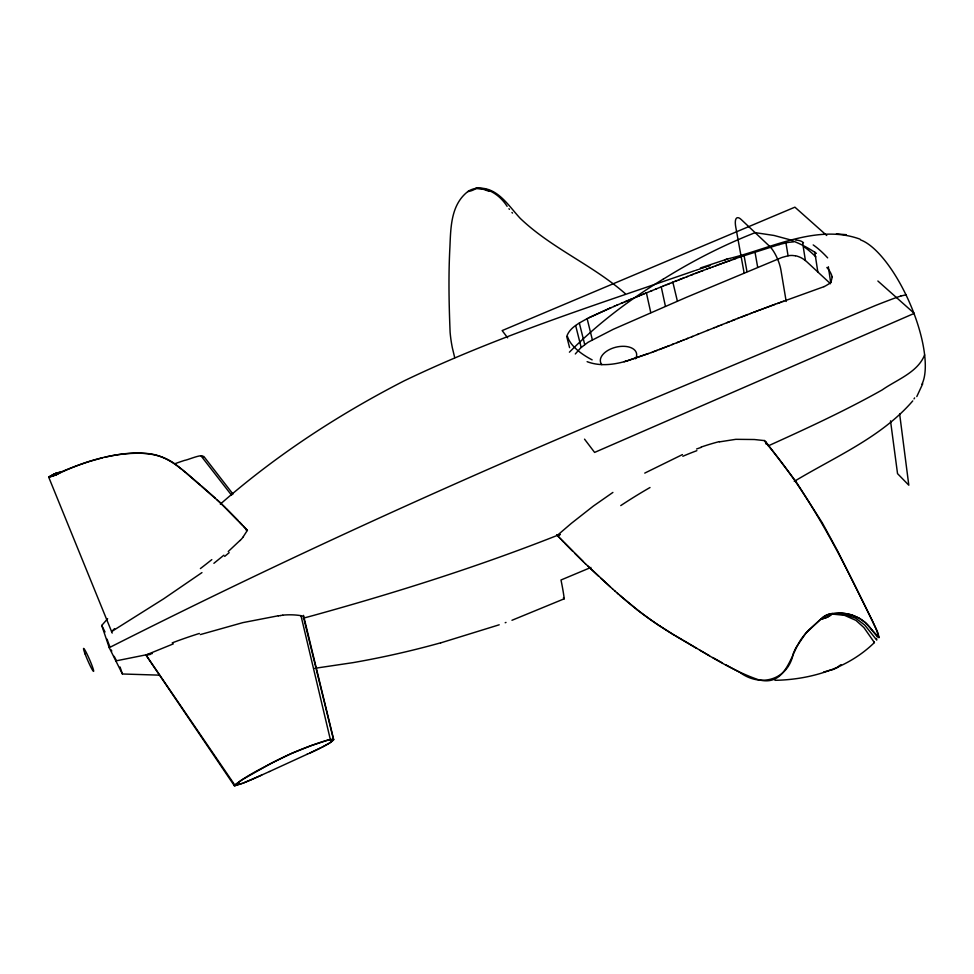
<?xml version="1.0" encoding="UTF-8"?>
<svg xmlns="http://www.w3.org/2000/svg" width="974" height="974" viewBox="0 0 974 974"><rect width="100%" height="100%" fill="white"/><g stroke="black" fill="none" stroke-linecap="round" stroke-linejoin="round"><path stroke-width="1.46" d="M924.63 354.901C917.715 372.543 896.713 379.677 882.176 389.929C845.322 410.663 806.874 428.377 768.376 445.812L764.188 440.577L754.4 439.517L735.833 439.323L719.433 441.879M922.731 383.756L916.79 396.576M321.956 747.192L328.421 743.734A45.364 33.079 -25.3 0 0 329.955 742.833L333.668 739.57L303.498 615.373M203.116 457.208C204.09 452.703 188.14 459.947 184.622 460.373A171.18 132.683 -23 0 0 174.784 463.794L174.37 463.527A61.362 49.504 -19.6 0 0 156.132 455.284C139.258 451.169 121.58 453.36 104.875 457.244M793.335 653.384C788.404 679.438 761.291 687.985 740.094 672.559M793.518 652.933L795.551 648.477M307.053 754.302C329.687 744.562 350.141 731.547 312.313 745.195M246.568 529.503L247.043 530.879L243.269 536.674M796.014 647.588L805.729 633.356L819.378 620.365M914.623 397.891L914.026 398.914M831.017 281.912L832.246 276.993M575.305 353.976L580.687 347.901L588.04 342.288L613.194 329.334L686.366 297.338L781.525 257.623A58.44 32.812 -10.2 0 1 782.67 257.258L788.063 255.785A11.42 6.307 -10.5 0 1 792.653 255.492L795.308 255.797M912.748 400.911C881.263 437.484 834.84 456.867 794.273 481.387M159.529 675.152L122.407 673.984L109.222 647.673L101.746 625.442L107.639 618.709M240.018 540.436L228.245 551.528M871.693 629.861C863.366 617.029 847.185 611.234 832.307 613.535L830.725 615.032A14.147 9.74 -8.5 0 1 826.889 617.346A14.744 10.154 -8.5 0 0 831.82 614.034L844.458 615.312L855.927 620.377L863.914 627.56L874.409 642.584L874.128 641.671M621.168 596.465A524 309.72 -3.9 0 0 673.387 634.646C701.304 650.169 727.955 669.15 758.222 679.657C785.933 687.23 789.951 656.013 801.054 639.334A57.697 33.42 -35.7 0 1 808.858 629.91L823.505 616.907A14.379 9.971 -8 0 1 829.811 614.01L841.402 613.243A60.157 40.287 -35.9 0 1 852.177 615.105L859.238 618.173L865.411 622.654L878.852 637.544L876.454 629.667M114.591 628.62L111.584 631.578L163.766 598.742L201.959 572.602M569.413 352.186C597.476 323.94 629.289 299.724 663.294 279.088M840.976 664.682L837.689 666.971M489.167 191.354L482.921 189.151L475.604 188.42A10.799 5.442 -15.8 0 0 467.837 191.561C450.792 204.82 450.779 227.526 449.915 247.043C448.381 275.411 448.953 303.888 450.11 332.256A460.97 251.182 -7.8 0 0 452.374 347.925L454.712 357.665M559.064 537.344L557.25 535.432L571.336 523.367L593.434 506.017L612.902 492.43M220.319 504.142C275.971 455.394 338.355 414.632 404.125 380.871C497.629 335.908 596.867 304.594 694.73 270.675M874.372 642.584C848.062 668.322 811.123 679.682 774.927 680.315M223.874 555.204L213.89 563.313M820.327 619.622L826.889 617.346A14.306 9.85 -8.5 0 1 825.404 617.918A15.304 10.531 -8.5 0 1 823.834 618.38A16.911 11.627 -8.5 0 1 822.153 618.746A18.53 12.735 -8.5 0 1 821.277 618.892M587.407 318.51C579.554 322.918 569.778 327.374 566.722 336.48L569.583 347.645M112.205 633.088L48.7 477.138L49.455 476.651A21.988 11.992 -24.4 0 1 50.21 476.189A21.075 11.493 -24.4 0 1 50.965 475.738A20.308 11.067 -24.4 0 1 51.732 475.312A19.675 10.714 -24.4 0 1 52.511 474.91A19.163 10.434 -24.4 0 1 53.29 474.521L54.069 474.168A18.53 10.093 -24.4 0 1 54.848 473.827L61.325 471.866A248.711 189.26 -20.3 0 1 90.119 461.238L102.404 457.841M644.739 473.108L682.445 454.59M109.222 647.673C271.454 565.602 436.912 490.007 604.379 419.258L875.565 305.471A208.046 20.661 -25.3 0 1 882.359 302.804L890.187 299.809A77.226 8.011 -25.6 0 1 900.792 296.023M58.111 472.646A18.786 10.227 -24.4 0 0 53.29 474.521L49.455 476.651A23.047 12.565 -24.4 0 0 48.7 477.138L56.078 474.801A18.141 9.752 -24.2 0 0 56.857 474.435C84.02 461.347 114.384 451.851 144.858 453.409C167.735 453.969 183.782 471.233 200.206 484.821M320.823 747.752L309.72 753.072M610.065 308.125L589.1 317.682M589.952 317.268L587.127 318.644L592.326 339.683M590.804 316.867L609.432 308.393M823.992 286.673L782.719 301.575M56.078 474.801L56.857 474.435M251.523 779.65L269.555 771.505M269.494 771.53L307.236 754.217M261.702 775.109L243.208 783.084L234.271 785.628L145.674 654.638M241.978 783.546L235.221 785.641L145.99 655.003L173.311 643.875M610.71 307.845L617.492 304.923M609.858 308.21L610.929 307.747M54.069 474.168L54.848 473.827A18.396 10.02 -24.4 0 1 57.235 472.926M613.766 306.518L614.691 306.116M250.878 779.931L243.001 783.157M616.554 305.325L623.104 302.537M590.938 567.44L560.987 580.005A232.177 33.615 66.9 0 1 564.25 598.815M621.229 303.328L631.262 299.128M626.842 300.966L627.767 300.576M624.979 301.745L625.905 301.356M628.936 300.089L651.971 290.629M635.912 297.192L637.081 296.717M633.587 298.154L634.756 297.679M638.25 296.23L639.407 295.755M642.901 294.318L644.07 293.844M640.575 295.28L641.744 294.793M645.238 293.369L646.407 292.894L650.766 312.593M656.61 288.742L651.046 291.007M655.685 289.12L663.221 286.076M664.95 285.382L667.239 284.469M662.977 286.173L665.193 285.285M691.65 336.809L698.419 334.094M707.355 330.503L714.782 327.52M697.457 334.484L707.879 330.283M668.261 284.055L669.795 283.446M666.727 284.676L668.773 283.848M687.766 338.355L682.884 340.303M716.633 326.777L722.124 324.586M686.548 338.842L692.611 336.42M714.246 327.727L717.412 326.473M671.841 282.63L675.639 281.121M672.352 282.423L669.284 283.653M671.865 344.662L681.666 340.79M721.344 324.902L729.55 321.651M680.449 341.277L684.113 339.816M718.203 326.156L718.982 325.84M674.885 281.425L677.161 280.524M672.864 282.229L677.393 301.161M726.835 322.723L738.669 318.072M676.772 342.726L679.219 341.764M678.671 279.928L693.196 274.266M676.406 280.829L680.948 279.039M681.703 278.734L682.457 278.442M734.116 319.862L735.248 319.411M673.095 344.175L667.19 346.488M731.827 320.75L732.972 320.312M560.074 534.312C479.744 566.186 397.209 592.253 313.945 615.312A993.139 435.122 -18.1 0 1 303.328 618.186A5.138 3.847 -5.1 0 0 303.754 617.553M683.224 278.15L683.979 277.846M737.537 318.522L743.235 316.307M669.406 345.624L661.224 348.789M686.597 276.823L687.693 276.397M740.958 317.195L747.935 314.492M691.004 275.118L699.807 271.746M744.367 315.868L746.644 314.992M666.204 346.866L659.228 349.556M695.399 273.426L696.507 273M747.496 314.663L750.491 313.518M697.603 272.586L707.234 268.934M751.344 313.19L753.986 312.179M750.065 313.677L751.77 313.031M700.903 271.32L703.106 270.492M753.474 312.374L754.996 311.802M660.226 349.167L653.225 351.821M756.518 311.23L758.539 310.463M755.507 311.607L757.017 311.035M754.485 311.997L756.007 311.412M656.22 350.689L657.219 350.311M706.82 269.092L709.291 268.154M759.05 310.268L760.572 309.695M758.04 310.645L759.55 310.073M708.877 268.313L710.679 267.643M761.071 309.513L766.867 307.346M760.061 309.89L761.583 309.318M655.222 351.066L651.07 352.612M710.192 267.826L713.126 266.73M764.748 308.137L775.304 304.241M762.642 308.928L763.689 308.527M716.06 265.634L712.639 266.913M511.971 620.28L564.238 598.791L563.374 597.914M716.547 265.452L730.804 260.277M715.573 265.817L717.034 265.281M767.914 306.956L770.032 306.177M651.302 352.527L628.4 360.441M718.556 264.721L721.612 263.601M771.091 305.787L779.882 302.585M722.635 263.224L727.736 261.373M648.526 353.55L627.086 360.855M777.422 303.486L783.656 301.246M696.593 449.002L701.146 447.383M780.357 302.427L781.306 302.086M728.759 261.008L736.137 258.39M831.053 669.917L823.578 672.097M732.838 259.547L733.86 259.194M506.005 622.435L505.202 622.715M311.79 745.39L291.676 753.365L271.612 763.044L241.796 779.918L234.198 785.507L235.221 785.641M735.224 258.707L740.69 256.795M739.777 257.112L778.957 244.62M499.212 624.797L440.674 642.889M724.875 259.851L727.87 258.853C769.57 249.125 816.784 223.29 860.054 239.166M700.452 267.96L727.87 258.853M695.753 270.334L697.786 269.664M698.796 269.335L700.83 268.666M704.908 267.339L706.941 266.681M701.852 268.337L703.885 267.667M707.952 266.34L709.985 265.683M900.707 296.072L905.966 294.818M200.315 634.585L242.83 622.63L278.333 615.763M628.072 360.55L625.771 361.257M626.757 360.952C614.034 364.8 599.777 366.541 587.115 361.671M625.442 361.354L624.115 361.744M557.25 535.432L560.026 534.787M152.248 653.591L115.857 660.908M150.215 654.479L145.99 655.003M314.809 668.31L353.038 662.637A865.436 800.202 8 0 0 440.662 642.828M280.622 615.483L282.777 615.251M832.076 613.79L845.31 614.533L855.878 618.295L864.815 625.15L876.746 640.088L876.503 638.408M793.566 241.856L788.891 242.331A10.337 1.985 -12.3 0 0 785.945 242.806M476.164 188.323C497.008 185.912 508.136 205.441 520.238 218.371C551.528 248.297 592.789 265.074 625.271 293.661M475.884 188.372C488.924 187.458 500.356 195.774 507.113 206.33M246.215 530.282L247.299 530.306M846.236 234.673L836.41 233.906M333.595 739.436L327.215 740.35L310.718 745.767A206.318 139.075 -25.6 0 0 277.054 760.341C262.542 768.048 246.714 775.292 234.284 785.641M739.266 672.109L738.024 671.439M737.61 671.22L725.691 664.731M722.428 662.929L712.712 657.523M709.486 655.721L699.904 650.255M696.727 648.428L683.346 640.588M682.567 640.125L679.45 638.262M678.671 637.8L675.566 635.925M674.787 635.462L659.69 625.892M174.809 463.843L177.11 465.633M637.398 609.882L619.744 595.272M177.524 465.962L178.96 467.13M179.374 467.459L181.821 469.456M182.637 470.125L185.876 472.792M186.691 473.461L220.234 502.694L247.457 530.465M201.764 486.16L215.498 498.311M621.132 596.49L614.959 591.048M617.346 593.154L618.539 594.213M826.731 235.489L794.906 207.17L502.158 330.588L507.649 337.832M877.878 281.011L914.245 313.372L594.603 452.411L584.534 439.152M612.5 588.856L615.349 591.401M612.585 588.929L585.35 563.678M610.235 586.823L600.995 578.41M830.505 283.738L805.388 260.46L802.686 243.281M216.983 499.674L225.712 507.929M598.73 576.316L587.626 565.87M585.459 563.788L556.629 534.775M583.304 561.706L574.843 553.402M226.418 508.623L238.167 520.542M572.761 551.333L564.603 543.066M563.678 542.116L561.828 540.205M559.989 538.293L560.902 539.255M239.507 521.954L242.185 524.779M243.512 526.191L246.276 529.186M511.959 212.454L512.482 213.087M765.771 441.746L796.099 481.765L822.433 523.099L837.81 551.345L872.509 621.059L877.891 632.808L879.072 637.58L877.136 636.448L871.815 630.02M768.34 445.739C811.987 497.97 842.376 559.259 871.913 620.085M231.617 495.279L201.034 455.881M508.952 208.728L509.439 209.349M203.797 456.404L232.993 494.086M101.746 625.442L105.022 631.992M872.083 620.438L876.198 629.094M120.045 666.995L122.407 673.984M330.356 739.57L300.99 615.751M575.646 325.572L581.174 347.462M579.323 323.051L584.729 344.577M303.547 617.431L333.595 739.936M661.249 286.867L665.425 306.286M744.075 255.614L746.961 271.563M744.185 273.329L735.76 227.039A18.396 5.686 67.8 0 1 741.214 219.527L769.545 246.252A18.835 5.978 67.5 0 1 780.941 270.151L786.188 301.465M754.972 251.937L757.638 267.022M788.063 255.785L785.957 242.879L780.515 244.218A56.833 13.039 -11.6 0 0 779.103 244.705M814.8 252.229L817.868 272.221M828.326 266.718L830.7 282.655M890.516 420.865L897.529 473.632L908.803 485.198L899.647 414.011M48.7 477.138A22.658 12.163 -24.2 0 0 49.552 476.968A21.635 11.615 -24.2 0 0 50.404 476.761A20.758 11.152 -24.2 0 0 51.245 476.542A20.004 10.751 -24.2 0 0 52.072 476.298A19.395 10.422 -24.2 0 0 52.888 476.043A18.896 10.154 -24.2 0 0 53.704 475.762A18.53 9.959 -24.2 0 0 54.507 475.458A18.25 9.813 -24.2 0 0 57.624 474.058A18.482 9.935 -24.2 0 0 58.379 473.656A18.823 10.117 -24.2 0 0 59.134 473.242A19.297 10.373 -24.2 0 0 59.877 472.804A19.894 10.69 -24.2 0 0 60.607 472.341A20.624 11.079 -24.2 0 0 61.325 471.866A20.941 11.408 -24.4 0 0 60.498 472.037A20.186 10.994 -24.4 0 0 59.67 472.232A19.577 10.665 -24.4 0 0 58.854 472.439A19.09 10.397 -24.4 0 0 58.05 472.67M55.64 473.498A18.384 10.008 -24.4 0 1 56.443 473.206M243.427 536.723A38.911 21.939 -40.8 0 1 240.14 540.509M229.158 552.648A138.211 68.424 -41 0 1 224.677 556.398M211.821 559.612A241.162 98.045 -40.7 0 1 200.4 568.56M860.578 239.921A82.266 29.488 66.6 0 1 910.593 305.02A82.266 29.488 66.6 0 1 921.867 384.316M620.755 505.591A312.934 180.02 -34.8 0 1 650.011 487.524M682.835 456.27A251.852 191.659 -38.7 0 1 696.86 450.67M701.11 447.09A210.226 164.375 -40.1 0 1 719.433 441.575M764.298 440.443A6.039 4.541 -41.7 0 1 766.112 444.12M821.204 618.867A15.56 10.799 -8 0 1 832.295 613.437M659.629 625.929A520.956 308.21 -3.9 0 1 637.349 609.907M476.225 188.347A10.811 5.406 -15.9 0 1 467.861 191.598M301.003 615.921A2.679 1.997 -5.1 0 1 303.851 617.358M282.764 615.154A52.608 37.742 -4 0 1 301.015 615.665M172.215 642.864A335.592 183.441 -6.2 0 1 199.353 633.453M278.357 615.86A100.419 68.606 -4.3 0 1 280.634 615.58M116.32 660.323A12.516 0.84 66.5 0 1 114.177 656.33M111.766 651.119A12.516 0.84 66.5 0 1 111.255 649.938M109.758 646.395A12.516 0.84 66.5 0 1 107.152 639.2M592.143 359.881A74.523 31.667 10.1 0 1 567.501 336.554M813.205 244.937A107.396 37.316 66.7 0 1 827.656 257.867M826.853 267.509A33.384 25.154 -2.2 0 1 832.186 277.006M803.781 246.653A107.408 31.314 63.5 0 1 815.81 256.844M831.017 281.912A10.458 7.987 12.7 0 1 829.702 283.434L825.343 286.015A56.261 41.334 8.1 0 1 823.943 286.624M795.466 240.03A32.471 13.466 -27.3 0 1 803.513 242.794M795.417 255.687A29.951 16.631 -10.7 0 1 805.206 260.545M838.577 666.873A11.481 2.423 -19.9 0 1 831.09 670.222M601.847 364.666A18.518 10.751 -13.7 0 1 618.015 346.756A18.518 10.751 -13.7 0 1 635.511 358.785M663.318 279.148A416.263 287.732 -38.8 0 1 755.191 232.64L774.05 235.465L789.342 239.592A192.487 144.529 -40.5 0 1 814.897 252.327M814.848 252.388A183.806 137.894 -40.8 0 1 816.358 253.35M85.164 654.138A12.54 1.011 66.5 0 0 93.553 671.366A12.54 1.011 66.5 0 0 87.051 654.102A12.54 1.011 66.5 0 0 85.164 654.138"/></g></svg>
